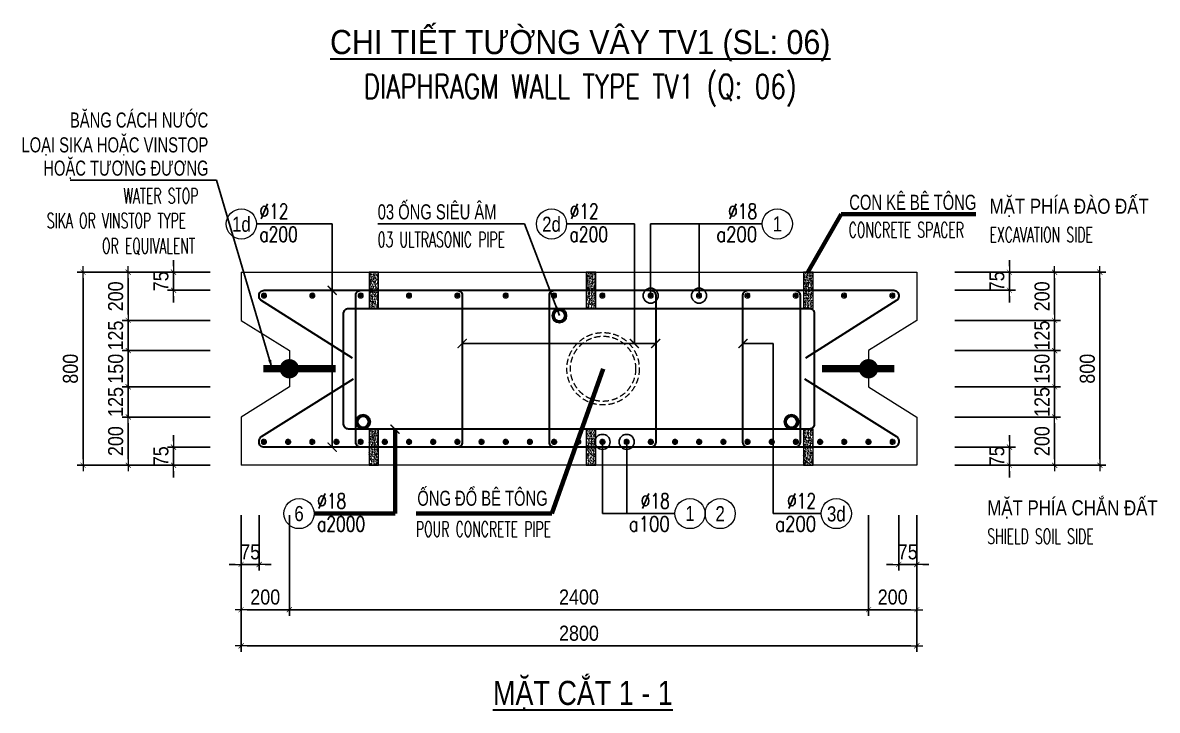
# Model space of a CAD drawing. Header units: millimetres. Extents: x -642477 to 1168880, y -27982 to 330379.
# Drawn here: x 9372 to 23477, y 93198 to 101745 of the extents above; entities that cross this region are included whole.
import ezdxf
from ezdxf.enums import TextEntityAlignment as Align

# ---------------------------------------------------------------- set-up
doc = ezdxf.new("R2010")
doc.units = ezdxf.units.MM
doc.linetypes.add('HIDDEN', pattern=[0.375, 0.25, -0.125])
doc.layers.get('0').update_dxf_attribs({"lineweight": 20})
doc.layers.get('Defpoints').update_dxf_attribs({"color": 151, "lineweight": 9})
for name, color, linetype, lineweight in [('NDC_S_BREAK-LINE', 1, 'Continuous', 15), ('NDC_S_DIAPHGRAM WALL', 3, 'Continuous', 20), ('NDC_S_DIM', 1, 'Continuous', 15), ('NDC_S_ENG TITLE', 3, 'Continuous', 20), ('NDC_S_HATCH MATERIAL', 8, 'Continuous', 13), ('NDC_S_LEADER', 1, 'Continuous', 15), ('NDC_S_LEVEL TEXT', 7, 'Continuous', 20), ('NDC_S_REBAR', 4, 'Continuous', 35), ('NDC_S_VN TEXT', 7, 'Continuous', 20), ('NDC_S_VN TITLE', 6, 'Continuous', 35)]:
    doc.layers.add(name, color=color, linetype=linetype, lineweight=lineweight)
doc.layers.add('NDC_S_REBAR DES.', color=2, linetype='Continuous')
doc.styles.add('ARIAL', font='arial.ttf', dxfattribs={"width": 0.8})
doc.styles.add('NDC_ARIAL', font='arial.ttf', dxfattribs={"width": 0.85})
doc.styles.add('NDC_DIM', font='', dxfattribs={"width": 0.75})
doc.styles.add('NDC_EN TXT', font='romans.shx', dxfattribs={"width": 0.8})
doc.styles.get('NDC_DIM').set_extended_font_data('Dotum')
doc.dimstyles.new('A1-NDC-1-25 (x3)', dxfattribs={"dimscale": 75, "dimtxt": 2.5, "dimasz": 1, "dimexe": 1, "dimexo": 0, "dimgap": 0.8, "dimtad": 1, "dimdec": 0, "dimlfac": 0.333333, "dimdsep": 46, "dimtxsty": 'NDC_ARIAL', "dimblk": 'DIMMARK', "dimcen": 49999.938995, "dimdle": 1.5, "dimclrd": 1, "dimclre": 1, "dimclrt": 3, "dimadec": 0, "dimazin": 0, "dimtfac": 1, "dimtdec": 0, "dimtix": 1, "dimtmove": 2, "dimatfit": 3, "dimfxl": 1, "dimarcsym": 0})
doc.dimstyles.new('NDC_dim_25', dxfattribs={"dimscale": 25, "dimtxt": 2.2, "dimasz": 1.5, "dimexe": 1.5, "dimexo": 2.5, "dimgap": 1, "dimtad": 1, "dimdec": 0, "dimzin": 0, "dimdsep": 46, "dimtxsty": 'NDC_DIM', "dimblk": 'DIMMARK', "dimcen": 0.09, "dimdle": 1.2, "dimclrd": 1, "dimclre": 1, "dimclrt": 3, "dimadec": 0, "dimazin": 0, "dimtfac": 1, "dimtdec": 0, "dimtix": 1, "dimtofl": 0, "dimtmove": 0, "dimatfit": 3, "dimfxl": 6, "dimfxlon": 1, "dimtolj": 1, "dimtzin": 0, "dimarcsym": 0})

# ---------------------------------------------------------------- blocks, each defined once
blk = doc.blocks.new('DIMMARK')
at = {"layer": 'NDC_S_DIM', "color": 1}
blk.add_line((-1.5, 0), (1, 0), dxfattribs=at)
at = {"layer": 'NDC_S_DIM', "color": 2, "const_width": 0.1}
blk.add_lwpolyline([(-0.424, -0.424), (0.424, 0.424)], dxfattribs=at)
blk = doc.blocks.new('Ong sieu am')
at = {"layer": 'NDC_S_HATCH MATERIAL'}
h = blk.add_hatch(dxfattribs=at)
h.set_pattern_fill('ANSI31', color=256, scale=20)
h.set_pattern_definition([(45, (0, 0), (-1.76776695, 1.76776695), [])])
h.paths.add_polyline_path([(-7119.3, 51158.9, 1), (-7179.3, 51158.9, 1)])
h.paths.add_polyline_path([(-7171.3, 51158.9, -1), (-7127.3, 51158.9, -1)], flags=16)
at = {"layer": 'NDC_S_REBAR DES.'}
for radius in [30, 22]:
    blk.add_circle((-7149.3, 51158.9), radius, dxfattribs=at)
blk = doc.blocks.new('ong do BT')
at = {"layer": 'NDC_S_HATCH MATERIAL', "linetype": 'HIDDEN', "ltscale": 100}
for radius in [150, 135]:
    blk.add_circle((-6323.7, 51237.8), radius, dxfattribs=at)
blk = doc.blocks.new('con ke BT')
at = {"layer": 'NDC_S_HATCH MATERIAL'}
h = blk.add_hatch(dxfattribs=at)
h.set_pattern_fill('AR-CONC', color=256, scale=2)
h.set_pattern_definition([(50, (0, 0), (14.3452037, -1.2550427), [1.5, -16.5]), (355, (0, 0), (-2.7750267, 15.0438427), [1.2, -13.2]), (100.451444, (1.195, -0.105), (11.570177, 13.7888), [1.274804, -14.0228422]), (46.1842, (0, 4), (21.3448266, -3.3103856), [2.25, -24.75]), (96.635635, (1.779, 3.724), (18.693239, 19.482372), [1.912207, -21.034275]), (351.184164, (0, 4), (18.693239, 19.482372), [1.8, -19.8]), (21, (2, 3), (11.938141, -8.0523778), [1.5, -16.5]), (326, (2, 3), (4.8663066, 14.503001), [1.2, -13.2]), (71.451445, (2.995, 2.329), (16.8044475, 6.450623), [1.274804, -14.0228422]), (37.5, (0, 0), (0.2431971, 6.6578771), [0, -13.04, 0, -13.4, 0, -13.25]), (7.5, (0, 0), (5.2613907, 7.8882342), [0, -7.64, 0, -12.74, 0, -5.05]), (327.5, (-4.46, 0), (10.6764487, -0.45109743), [0, -5, 0, -15.6, 0, -20.7]), (317.5, (-6.46, 0), (11.6637234, 2.0020996), [0, -6.5, 0, -10.36, 0, -14.7])])
h.paths.add_polyline_path([(-7076.9, 51430.9), (-7116.9, 51430.9), (-7116.9, 51280.9), (-7076.9, 51280.9)])
at = {"layer": 'NDC_S_BREAK-LINE'}
blk.add_lwpolyline([(-7116.9, 51430.9), (-7116.9, 51280.9), (-7076.9, 51280.9), (-7076.9, 51430.9)], close=True, dxfattribs=at)
blk = doc.blocks.new('*U465')
at = {"layer": 'NDC_S_LEADER', "xscale": 3, "yscale": 3, "zscale": 3}
blk.add_blockref('con ke BT', (21291, -154068), dxfattribs=at)
blk = doc.blocks.new('*U466')
at = {"layer": 'NDC_S_DIM', "color": 0, "linetype": 'ByBlock', "lineweight": -2, "transparency": 16777216}
for p in [(0, 0), (2700, 0), (5400, 0)]:
    blk.add_blockref('*U465', p, dxfattribs=at)
blk = doc.blocks.new('*U467')
at = {"layer": 'NDC_S_LEADER', "xscale": 3, "yscale": 3, "zscale": 3}
blk.add_blockref('con ke BT', (21291, -154068), dxfattribs=at)
blk = doc.blocks.new('*U468')
at = {"layer": 'NDC_S_DIM', "color": 0, "linetype": 'ByBlock', "lineweight": -2, "transparency": 16777216}
for p in [(0, 0), (2700, 0), (5400, 0)]:
    blk.add_blockref('*U467', p, dxfattribs=at)
blk = doc.blocks.new('*U367')
blk.add_circle((-2.5, 0), 2.5)
at = {"layer": 'NDC_S_VN TEXT', "color": 3, "style": 'NDC_EN TXT', "width": 0.75}
for tag, p in [('DK1', (0.5, 0.85)), ('KC1', (0.5, -2.97))]:
    blk.add_attdef(tag, p, '', height=2.5, dxfattribs=at)
at = {"layer": 'NDC_S_VN TEXT', "color": 7, "style": 'ARIAL', "width": 0.8}
blk.add_attdef('SH2', text='', height=2.5, dxfattribs=at).set_placement((-2.5, 0), align=Align.MIDDLE)
blk = doc.blocks.new('kata_block_THEP')
at = {"layer": 'NDC_S_REBAR', "color": 0}
for p, q in [((-0.5, 0), (0.5, 0)), ((-0.35, 0.35), (0.35, -0.35)), ((0.35, 0.35), (-0.35, -0.35)), ((0, 0.5), (0, -0.5))]:
    blk.add_line(p, q, dxfattribs=at)
at = {"layer": 'NDC_S_REBAR', "color": 0, "const_width": 0.0833}
blk.add_lwpolyline([(-0.5, 0, 1), (0.5, 0, 1), (-0.5, 0, 1)], format="xyb", dxfattribs=at)
blk = doc.blocks.new('*U461')
at = {"layer": 'NDC_S_REBAR', "ltscale": 80, "xscale": 72, "yscale": 72, "zscale": 72}
blk.add_blockref('kata_block_THEP', (0, 0), dxfattribs=at)
blk = doc.blocks.new('*U462')
at = {"layer": 'NDC_S_LEVEL TEXT', "color": 0, "linetype": 'ByBlock', "lineweight": -2, "transparency": 16777216}
for p in [(0, 0), (600.9, 0), (1201.8, 0), (1802.7, 0), (2403.6, 0), (3004.5, 0), (3605.4, 0), (4206.3, 0), (4807.2, 0), (5408.1, 0), (6009, 0), (6609.9, 0), (7210.8, 0), (7811.7, 0)]:
    blk.add_blockref('*U461', p, dxfattribs=at)
blk = doc.blocks.new('*U463')
at = {"layer": 'NDC_S_REBAR', "ltscale": 80, "xscale": 72, "yscale": 72, "zscale": 72}
blk.add_blockref('kata_block_THEP', (0, 0), dxfattribs=at)
blk = doc.blocks.new('*U464')
at = {"layer": 'NDC_S_LEVEL TEXT', "color": 0, "linetype": 'ByBlock', "lineweight": -2, "transparency": 16777216}
for p in [(0, 0), (300.6, 0), (601.2, 0), (901.8, 0), (1202.4, 0), (1503, 0), (1803.6, 0), (2104.2, 0), (2404.8, 0), (2705.4, 0), (3006, 0), (3306.6, 0), (3607.2, 0), (3907.8, 0), (4208.4, 0), (4509, 0), (4809.6, 0), (5110.2, 0), (5410.8, 0), (5711.4, 0), (6012, 0), (6312.6, 0), (6613.2, 0), (6913.8, 0), (7214.4, 0), (7515, 0), (7815.6, 0)]:
    blk.add_blockref('*U463', p, dxfattribs=at)
blk = doc.blocks.new('*U366')
blk.add_circle((2.5, 0), 2.5)
at = {"layer": 'NDC_S_VN TEXT', "color": 3, "style": 'NDC_EN TXT'}
for tag, width, p in [('DK2', 0.75, (-0.85, 0.85)), ('KC2', 0.8, (-0.85, -2.97))]:
    blk.add_attdef(tag, text='', height=2.5, dxfattribs=dict(at, width=width)).set_placement(p, align=Align.RIGHT)
at = {"layer": 'NDC_S_VN TEXT', "color": 7, "style": 'ARIAL', "width": 0.8}
blk.add_attdef('SH3', text='', height=2.5, dxfattribs=at).set_placement((2.5, 0), align=Align.MIDDLE)
blk = doc.blocks.new('*D469')
at = {"layer": 'Defpoints', "color": 0, "ltscale": 100, "transparency": 16777216}
for p in [(10684, 96844), (11704, 96844), (11704, 96244)]:
    blk.add_point(p, dxfattribs=at)
at = {"layer": 'NDC_S_DIM', "color": 1, "lineweight": -2, "ltscale": 100, "transparency": 16777216}
for p, q in [((11704, 96844), (10609, 96844)), ((10684, 96319), (10684, 96769)), ((11704, 96244), (10609, 96244))]:
    blk.add_line(p, q, dxfattribs=at)
at = {"layer": 'NDC_S_DIM', "color": 1, "lineweight": -2, "ltscale": 100, "transparency": 16777216, "xscale": 75, "yscale": 75, "zscale": 75}
for p, rotation in [((10684, 96844), 90), ((10684, 96244), 270)]:
    blk.add_blockref('DIMMARK', p, dxfattribs=dict(at, rotation=rotation))
at = {"layer": 'NDC_S_DIM', "color": 3, "ltscale": 100, "transparency": 16777216, "insert": (10528, 96544), "char_height": 187.5, "attachment_point": 5, "rotation": 90, "style": 'NDC_ARIAL'}
blk.add_mtext('200', dxfattribs=at)
blk = doc.blocks.new('*D470')
at = {"layer": 'Defpoints', "color": 0, "ltscale": 100, "transparency": 16777216}
for p in [(10684, 97219), (11704, 97219), (11704, 96844)]:
    blk.add_point(p, dxfattribs=at)
at = {"layer": 'NDC_S_DIM', "color": 1, "lineweight": -2, "ltscale": 100, "transparency": 16777216}
for p, q in [((10684, 97294), (10684, 97369)), ((11704, 97219), (10609, 97219)), ((10684, 96844), (10684, 97219)), ((11704, 96844), (10609, 96844)), ((10684, 96769), (10684, 96694))]:
    blk.add_line(p, q, dxfattribs=at)
at = {"layer": 'NDC_S_DIM', "color": 1, "lineweight": -2, "ltscale": 100, "transparency": 16777216, "xscale": 75, "yscale": 75, "zscale": 75}
for p, rotation in [((10684, 97219), 270), ((10684, 96844), 90)]:
    blk.add_blockref('DIMMARK', p, dxfattribs=dict(at, rotation=rotation))
at = {"layer": 'NDC_S_DIM', "color": 3, "ltscale": 100, "transparency": 16777216, "insert": (10528, 97031), "char_height": 187.5, "attachment_point": 5, "rotation": 90, "style": 'NDC_ARIAL'}
blk.add_mtext('125', dxfattribs=at)
blk = doc.blocks.new('*D471')
at = {"layer": 'Defpoints', "color": 0, "ltscale": 100, "transparency": 16777216}
for p in [(10684, 97669), (11704, 97669), (11704, 97219)]:
    blk.add_point(p, dxfattribs=at)
at = {"layer": 'NDC_S_DIM', "color": 1, "lineweight": -2, "ltscale": 100, "transparency": 16777216}
for p, q in [((10684, 97744), (10684, 97819)), ((11704, 97669), (10609, 97669)), ((10684, 97219), (10684, 97669)), ((11704, 97219), (10609, 97219)), ((10684, 97144), (10684, 97069))]:
    blk.add_line(p, q, dxfattribs=at)
at = {"layer": 'NDC_S_DIM', "color": 1, "lineweight": -2, "ltscale": 100, "transparency": 16777216, "xscale": 75, "yscale": 75, "zscale": 75}
for p, rotation in [((10684, 97669), 270), ((10684, 97219), 90)]:
    blk.add_blockref('DIMMARK', p, dxfattribs=dict(at, rotation=rotation))
at = {"layer": 'NDC_S_DIM', "color": 3, "ltscale": 100, "transparency": 16777216, "insert": (10528, 97444), "char_height": 187.5, "attachment_point": 5, "rotation": 90, "style": 'NDC_ARIAL'}
blk.add_mtext('150', dxfattribs=at)
blk = doc.blocks.new('*D472')
at = {"layer": 'Defpoints', "color": 0, "ltscale": 100, "transparency": 16777216}
for p in [(10684, 98044), (11704, 98044), (11704, 97669)]:
    blk.add_point(p, dxfattribs=at)
at = {"layer": 'NDC_S_DIM', "color": 1, "lineweight": -2, "ltscale": 100, "transparency": 16777216}
for p, q in [((10684, 98119), (10684, 98194)), ((11704, 98044), (10609, 98044)), ((10684, 97669), (10684, 98044)), ((11704, 97669), (10609, 97669)), ((10684, 97594), (10684, 97519))]:
    blk.add_line(p, q, dxfattribs=at)
at = {"layer": 'NDC_S_DIM', "color": 1, "lineweight": -2, "ltscale": 100, "transparency": 16777216, "xscale": 75, "yscale": 75, "zscale": 75}
for p, rotation in [((10684, 98044), 270), ((10684, 97669), 90)]:
    blk.add_blockref('DIMMARK', p, dxfattribs=dict(at, rotation=rotation))
at = {"layer": 'NDC_S_DIM', "color": 3, "ltscale": 100, "transparency": 16777216, "insert": (10528, 97856), "char_height": 187.5, "attachment_point": 5, "rotation": 90, "style": 'NDC_ARIAL'}
blk.add_mtext('125', dxfattribs=at)
blk = doc.blocks.new('*D473')
at = {"layer": 'Defpoints', "color": 0, "ltscale": 100, "transparency": 16777216}
for p in [(10684, 98644), (11704, 98644), (11704, 98044)]:
    blk.add_point(p, dxfattribs=at)
at = {"layer": 'NDC_S_DIM', "color": 1, "lineweight": -2, "ltscale": 100, "transparency": 16777216}
for p, q in [((11704, 98644), (10609, 98644)), ((10684, 98119), (10684, 98569)), ((11704, 98044), (10609, 98044))]:
    blk.add_line(p, q, dxfattribs=at)
at = {"layer": 'NDC_S_DIM', "color": 1, "lineweight": -2, "ltscale": 100, "transparency": 16777216, "xscale": 75, "yscale": 75, "zscale": 75}
for p, rotation in [((10684, 98644), 90), ((10684, 98044), 270)]:
    blk.add_blockref('DIMMARK', p, dxfattribs=dict(at, rotation=rotation))
at = {"layer": 'NDC_S_DIM', "color": 3, "ltscale": 100, "transparency": 16777216, "insert": (10528, 98344), "char_height": 187.5, "attachment_point": 5, "rotation": 90, "style": 'NDC_ARIAL'}
blk.add_mtext('200', dxfattribs=at)
blk = doc.blocks.new('*D474')
at = {"layer": 'Defpoints', "color": 0, "ltscale": 100, "transparency": 16777216}
for p in [(10122, 98644), (11704, 98644), (11704, 96244)]:
    blk.add_point(p, dxfattribs=at)
at = {"layer": 'NDC_S_DIM', "color": 1, "lineweight": -2, "ltscale": 100, "transparency": 16777216}
for p, q in [((11704, 98644), (10047, 98644)), ((10122, 96319), (10122, 98569)), ((11704, 96244), (10047, 96244))]:
    blk.add_line(p, q, dxfattribs=at)
at = {"layer": 'NDC_S_DIM', "color": 1, "lineweight": -2, "ltscale": 100, "transparency": 16777216, "xscale": 75, "yscale": 75, "zscale": 75}
for p, rotation in [((10122, 98644), 90), ((10122, 96244), 270)]:
    blk.add_blockref('DIMMARK', p, dxfattribs=dict(at, rotation=rotation))
at = {"layer": 'NDC_S_DIM', "color": 3, "ltscale": 100, "transparency": 16777216, "insert": (9966, 97444), "char_height": 187.5, "attachment_point": 5, "rotation": 90, "style": 'NDC_ARIAL'}
blk.add_mtext('800', dxfattribs=at)
blk = doc.blocks.new('*D475')
at = {"layer": 'Defpoints', "color": 0, "ltscale": 100, "transparency": 16777216}
for p in [(11247, 96469), (11704, 96469), (11704, 96244)]:
    blk.add_point(p, dxfattribs=at)
at = {"layer": 'NDC_S_DIM', "color": 1, "lineweight": -2, "ltscale": 100, "transparency": 16777216}
for p, q in [((11247, 96544), (11247, 96619)), ((11704, 96469), (11172, 96469)), ((11247, 96244), (11247, 96469)), ((11704, 96244), (11172, 96244)), ((11247, 96169), (11247, 96094))]:
    blk.add_line(p, q, dxfattribs=at)
at = {"layer": 'NDC_S_DIM', "color": 1, "lineweight": -2, "ltscale": 100, "transparency": 16777216, "xscale": 75, "yscale": 75, "zscale": 75}
for p, rotation in [((11247, 96469), 270), ((11247, 96244), 90)]:
    blk.add_blockref('DIMMARK', p, dxfattribs=dict(at, rotation=rotation))
at = {"layer": 'NDC_S_DIM', "color": 3, "ltscale": 100, "transparency": 16777216, "insert": (11091, 96356), "char_height": 187.5, "attachment_point": 5, "rotation": 90, "style": 'NDC_ARIAL'}
blk.add_mtext('75', dxfattribs=at)
blk = doc.blocks.new('*D476')
at = {"layer": 'Defpoints', "color": 0, "ltscale": 100, "transparency": 16777216}
for p in [(11247, 98644), (11704, 98644), (11704, 98419)]:
    blk.add_point(p, dxfattribs=at)
at = {"layer": 'NDC_S_DIM', "color": 1, "lineweight": -2, "ltscale": 100, "transparency": 16777216}
for p, q in [((11247, 98719), (11247, 98794)), ((11704, 98644), (11172, 98644)), ((11247, 98419), (11247, 98644)), ((11704, 98419), (11172, 98419)), ((11247, 98344), (11247, 98269))]:
    blk.add_line(p, q, dxfattribs=at)
at = {"layer": 'NDC_S_DIM', "color": 1, "lineweight": -2, "ltscale": 100, "transparency": 16777216, "xscale": 75, "yscale": 75, "zscale": 75}
for p, rotation in [((11247, 98644), 270), ((11247, 98419), 90)]:
    blk.add_blockref('DIMMARK', p, dxfattribs=dict(at, rotation=rotation))
at = {"layer": 'NDC_S_DIM', "color": 3, "ltscale": 100, "transparency": 16777216, "insert": (11091, 98531), "char_height": 187.5, "attachment_point": 5, "rotation": 90, "style": 'NDC_ARIAL'}
blk.add_mtext('75', dxfattribs=at)
blk = doc.blocks.new('*D477')
at = {"layer": 'Defpoints', "color": 0, "ltscale": 100, "transparency": 16777216}
for p in [(20959, 96844), (22200, 96844), (20959, 96244)]:
    blk.add_point(p, dxfattribs=at)
at = {"layer": 'NDC_S_DIM', "color": 1, "lineweight": -2, "ltscale": 100, "transparency": 16777216}
for p, q in [((20959, 96844), (22275, 96844)), ((22200, 96319), (22200, 96769)), ((20959, 96244), (22275, 96244))]:
    blk.add_line(p, q, dxfattribs=at)
at = {"layer": 'NDC_S_DIM', "color": 1, "lineweight": -2, "ltscale": 100, "transparency": 16777216, "xscale": 75, "yscale": 75, "zscale": 75}
for p, rotation in [((22200, 96844), 90), ((22200, 96244), 270)]:
    blk.add_blockref('DIMMARK', p, dxfattribs=dict(at, rotation=rotation))
at = {"layer": 'NDC_S_DIM', "color": 3, "ltscale": 100, "transparency": 16777216, "insert": (22044, 96544), "char_height": 187.5, "attachment_point": 5, "rotation": 90, "style": 'NDC_ARIAL'}
blk.add_mtext('200', dxfattribs=at)
blk = doc.blocks.new('*D478')
at = {"layer": 'Defpoints', "color": 0, "ltscale": 100, "transparency": 16777216}
for p in [(20959, 97219), (22200, 97219), (20959, 96844)]:
    blk.add_point(p, dxfattribs=at)
at = {"layer": 'NDC_S_DIM', "color": 1, "lineweight": -2, "ltscale": 100, "transparency": 16777216}
for p, q in [((22200, 97294), (22200, 97369)), ((20959, 97219), (22275, 97219)), ((22200, 96844), (22200, 97219)), ((20959, 96844), (22275, 96844)), ((22200, 96769), (22200, 96694))]:
    blk.add_line(p, q, dxfattribs=at)
at = {"layer": 'NDC_S_DIM', "color": 1, "lineweight": -2, "ltscale": 100, "transparency": 16777216, "xscale": 75, "yscale": 75, "zscale": 75}
for p, rotation in [((22200, 97219), 270), ((22200, 96844), 90)]:
    blk.add_blockref('DIMMARK', p, dxfattribs=dict(at, rotation=rotation))
at = {"layer": 'NDC_S_DIM', "color": 3, "ltscale": 100, "transparency": 16777216, "insert": (22044, 97031), "char_height": 187.5, "attachment_point": 5, "rotation": 90, "style": 'NDC_ARIAL'}
blk.add_mtext('125', dxfattribs=at)
blk = doc.blocks.new('*D479')
at = {"layer": 'Defpoints', "color": 0, "ltscale": 100, "transparency": 16777216}
for p in [(20959, 97669), (22200, 97669), (20959, 97219)]:
    blk.add_point(p, dxfattribs=at)
at = {"layer": 'NDC_S_DIM', "color": 1, "lineweight": -2, "ltscale": 100, "transparency": 16777216}
for p, q in [((22200, 97744), (22200, 97819)), ((20959, 97669), (22275, 97669)), ((22200, 97219), (22200, 97669)), ((20959, 97219), (22275, 97219)), ((22200, 97144), (22200, 97069))]:
    blk.add_line(p, q, dxfattribs=at)
at = {"layer": 'NDC_S_DIM', "color": 1, "lineweight": -2, "ltscale": 100, "transparency": 16777216, "xscale": 75, "yscale": 75, "zscale": 75}
for p, rotation in [((22200, 97669), 270), ((22200, 97219), 90)]:
    blk.add_blockref('DIMMARK', p, dxfattribs=dict(at, rotation=rotation))
at = {"layer": 'NDC_S_DIM', "color": 3, "ltscale": 100, "transparency": 16777216, "insert": (22044, 97444), "char_height": 187.5, "attachment_point": 5, "rotation": 90, "style": 'NDC_ARIAL'}
blk.add_mtext('150', dxfattribs=at)
blk = doc.blocks.new('*D480')
at = {"layer": 'Defpoints', "color": 0, "ltscale": 100, "transparency": 16777216}
for p in [(20959, 98044), (22200, 98044), (20959, 97669)]:
    blk.add_point(p, dxfattribs=at)
at = {"layer": 'NDC_S_DIM', "color": 1, "lineweight": -2, "ltscale": 100, "transparency": 16777216}
for p, q in [((22200, 98119), (22200, 98194)), ((20959, 98044), (22275, 98044)), ((22200, 97669), (22200, 98044)), ((20959, 97669), (22275, 97669)), ((22200, 97594), (22200, 97519))]:
    blk.add_line(p, q, dxfattribs=at)
at = {"layer": 'NDC_S_DIM', "color": 1, "lineweight": -2, "ltscale": 100, "transparency": 16777216, "xscale": 75, "yscale": 75, "zscale": 75}
for p, rotation in [((22200, 98044), 270), ((22200, 97669), 90)]:
    blk.add_blockref('DIMMARK', p, dxfattribs=dict(at, rotation=rotation))
at = {"layer": 'NDC_S_DIM', "color": 3, "ltscale": 100, "transparency": 16777216, "insert": (22044, 97856), "char_height": 187.5, "attachment_point": 5, "rotation": 90, "style": 'NDC_ARIAL'}
blk.add_mtext('125', dxfattribs=at)
blk = doc.blocks.new('*D481')
at = {"layer": 'Defpoints', "color": 0, "ltscale": 100, "transparency": 16777216}
for p in [(20959, 98644), (22200, 98644), (20959, 98044)]:
    blk.add_point(p, dxfattribs=at)
at = {"layer": 'NDC_S_DIM', "color": 1, "lineweight": -2, "ltscale": 100, "transparency": 16777216}
for p, q in [((20959, 98644), (22275, 98644)), ((22200, 98119), (22200, 98569)), ((20959, 98044), (22275, 98044))]:
    blk.add_line(p, q, dxfattribs=at)
at = {"layer": 'NDC_S_DIM', "color": 1, "lineweight": -2, "ltscale": 100, "transparency": 16777216, "xscale": 75, "yscale": 75, "zscale": 75}
for p, rotation in [((22200, 98644), 90), ((22200, 98044), 270)]:
    blk.add_blockref('DIMMARK', p, dxfattribs=dict(at, rotation=rotation))
at = {"layer": 'NDC_S_DIM', "color": 3, "ltscale": 100, "transparency": 16777216, "insert": (22044, 98344), "char_height": 187.5, "attachment_point": 5, "rotation": 90, "style": 'NDC_ARIAL'}
blk.add_mtext('200', dxfattribs=at)
blk = doc.blocks.new('*D482')
at = {"layer": 'Defpoints', "color": 0, "ltscale": 100, "transparency": 16777216}
for p in [(20959, 98644), (22763, 98644), (20959, 96244)]:
    blk.add_point(p, dxfattribs=at)
at = {"layer": 'NDC_S_DIM', "color": 1, "lineweight": -2, "ltscale": 100, "transparency": 16777216}
for p, q in [((20959, 98644), (22838, 98644)), ((22763, 96319), (22763, 98569)), ((20959, 96244), (22838, 96244))]:
    blk.add_line(p, q, dxfattribs=at)
at = {"layer": 'NDC_S_DIM', "color": 1, "lineweight": -2, "ltscale": 100, "transparency": 16777216, "xscale": 75, "yscale": 75, "zscale": 75}
for p, rotation in [((22763, 98644), 90), ((22763, 96244), 270)]:
    blk.add_blockref('DIMMARK', p, dxfattribs=dict(at, rotation=rotation))
at = {"layer": 'NDC_S_DIM', "color": 3, "ltscale": 100, "transparency": 16777216, "insert": (22607, 97444), "char_height": 187.5, "attachment_point": 5, "rotation": 90, "style": 'NDC_ARIAL'}
blk.add_mtext('800', dxfattribs=at)
blk = doc.blocks.new('*D483')
at = {"layer": 'Defpoints', "color": 0, "ltscale": 100, "transparency": 16777216}
for p in [(20959, 96469), (21638, 96469), (20959, 96244)]:
    blk.add_point(p, dxfattribs=at)
at = {"layer": 'NDC_S_DIM', "color": 1, "lineweight": -2, "ltscale": 100, "transparency": 16777216}
for p, q in [((21638, 96544), (21638, 96619)), ((20959, 96469), (21713, 96469)), ((21638, 96244), (21638, 96469)), ((20959, 96244), (21713, 96244)), ((21638, 96169), (21638, 96094))]:
    blk.add_line(p, q, dxfattribs=at)
at = {"layer": 'NDC_S_DIM', "color": 1, "lineweight": -2, "ltscale": 100, "transparency": 16777216, "xscale": 75, "yscale": 75, "zscale": 75}
for p, rotation in [((21638, 96469), 270), ((21638, 96244), 90)]:
    blk.add_blockref('DIMMARK', p, dxfattribs=dict(at, rotation=rotation))
at = {"layer": 'NDC_S_DIM', "color": 3, "ltscale": 100, "transparency": 16777216, "insert": (21482, 96356), "char_height": 187.5, "attachment_point": 5, "rotation": 90, "style": 'NDC_ARIAL'}
blk.add_mtext('75', dxfattribs=at)
blk = doc.blocks.new('*D484')
at = {"layer": 'Defpoints', "color": 0, "ltscale": 100, "transparency": 16777216}
for p in [(20959, 98644), (21638, 98644), (20959, 98419)]:
    blk.add_point(p, dxfattribs=at)
at = {"layer": 'NDC_S_DIM', "color": 1, "lineweight": -2, "ltscale": 100, "transparency": 16777216}
for p, q in [((21638, 98719), (21638, 98794)), ((20959, 98644), (21713, 98644)), ((21638, 98419), (21638, 98644)), ((20959, 98419), (21713, 98419)), ((21638, 98344), (21638, 98269))]:
    blk.add_line(p, q, dxfattribs=at)
at = {"layer": 'NDC_S_DIM', "color": 1, "lineweight": -2, "ltscale": 100, "transparency": 16777216, "xscale": 75, "yscale": 75, "zscale": 75}
for p, rotation in [((21638, 98644), 270), ((21638, 98419), 90)]:
    blk.add_blockref('DIMMARK', p, dxfattribs=dict(at, rotation=rotation))
at = {"layer": 'NDC_S_DIM', "color": 3, "ltscale": 100, "transparency": 16777216, "insert": (21482, 98531), "char_height": 187.5, "attachment_point": 5, "rotation": 90, "style": 'NDC_ARIAL'}
blk.add_mtext('75', dxfattribs=at)
blk = doc.blocks.new('*D485')
at = {"layer": 'Defpoints', "color": 0, "ltscale": 100, "transparency": 16777216}
for p in [(12087, 95624), (12312, 95624), (12312, 95011)]:
    blk.add_point(p, dxfattribs=at)
at = {"layer": 'NDC_S_DIM', "color": 1, "lineweight": -2, "ltscale": 100, "transparency": 16777216}
for p, q in [((12087, 95624), (12087, 94936)), ((12312, 95624), (12312, 94936)), ((12012, 95011), (11937, 95011)), ((12087, 95011), (12312, 95011)), ((12387, 95011), (12462, 95011))]:
    blk.add_line(p, q, dxfattribs=at)
at = {"layer": 'NDC_S_DIM', "color": 1, "lineweight": -2, "ltscale": 100, "transparency": 16777216, "xscale": 75, "yscale": 75, "zscale": 75}
blk.add_blockref('DIMMARK', (12087, 95011), dxfattribs=at)
at = {"layer": 'NDC_S_DIM', "color": 1, "lineweight": -2, "ltscale": 100, "transparency": 16777216, "xscale": 75, "yscale": 75, "zscale": 75, "rotation": 180}
blk.add_blockref('DIMMARK', (12312, 95011), dxfattribs=at)
at = {"layer": 'NDC_S_DIM', "color": 3, "ltscale": 100, "transparency": 16777216, "insert": (12199, 95167), "char_height": 187.5, "attachment_point": 5, "style": 'NDC_ARIAL'}
blk.add_mtext('75', dxfattribs=at)
blk = doc.blocks.new('*D486')
at = {"layer": 'Defpoints', "color": 0, "ltscale": 100, "transparency": 16777216}
for p in [(20262, 95624), (20487, 95624), (20487, 95011)]:
    blk.add_point(p, dxfattribs=at)
at = {"layer": 'NDC_S_DIM', "color": 1, "lineweight": -2, "ltscale": 100, "transparency": 16777216}
for p, q in [((20262, 95624), (20262, 94936)), ((20487, 95624), (20487, 94936)), ((20187, 95011), (20112, 95011)), ((20262, 95011), (20487, 95011)), ((20562, 95011), (20637, 95011))]:
    blk.add_line(p, q, dxfattribs=at)
at = {"layer": 'NDC_S_DIM', "color": 1, "lineweight": -2, "ltscale": 100, "transparency": 16777216, "xscale": 75, "yscale": 75, "zscale": 75}
blk.add_blockref('DIMMARK', (20262, 95011), dxfattribs=at)
at = {"layer": 'NDC_S_DIM', "color": 1, "lineweight": -2, "ltscale": 100, "transparency": 16777216, "xscale": 75, "yscale": 75, "zscale": 75, "rotation": 180}
blk.add_blockref('DIMMARK', (20487, 95011), dxfattribs=at)
at = {"layer": 'NDC_S_DIM', "color": 3, "ltscale": 100, "transparency": 16777216, "insert": (20374, 95167), "char_height": 187.5, "attachment_point": 5, "style": 'NDC_ARIAL'}
blk.add_mtext('75', dxfattribs=at)
blk = doc.blocks.new('*D487')
at = {"layer": 'Defpoints', "color": 0, "ltscale": 100, "transparency": 16777216}
for p in [(12087, 95624), (12687, 95624), (12687, 94449)]:
    blk.add_point(p, dxfattribs=at)
at = {"layer": 'NDC_S_DIM', "color": 1, "lineweight": -2, "ltscale": 100, "transparency": 16777216}
for p, q in [((12087, 95624), (12087, 94374)), ((12687, 95624), (12687, 94374)), ((12162, 94449), (12612, 94449))]:
    blk.add_line(p, q, dxfattribs=at)
at = {"layer": 'NDC_S_DIM', "color": 1, "lineweight": -2, "ltscale": 100, "transparency": 16777216, "xscale": 75, "yscale": 75, "zscale": 75, "rotation": 180}
blk.add_blockref('DIMMARK', (12087, 94449), dxfattribs=at)
at = {"layer": 'NDC_S_DIM', "color": 1, "lineweight": -2, "ltscale": 100, "transparency": 16777216, "xscale": 75, "yscale": 75, "zscale": 75}
blk.add_blockref('DIMMARK', (12687, 94449), dxfattribs=at)
at = {"layer": 'NDC_S_DIM', "color": 3, "ltscale": 100, "transparency": 16777216, "insert": (12387, 94605), "char_height": 187.5, "attachment_point": 5, "style": 'NDC_ARIAL'}
blk.add_mtext('200', dxfattribs=at)
blk = doc.blocks.new('*D488')
at = {"layer": 'Defpoints', "color": 0, "ltscale": 100, "transparency": 16777216}
for p in [(12687, 95624), (19887, 95624), (19887, 94449)]:
    blk.add_point(p, dxfattribs=at)
at = {"layer": 'NDC_S_DIM', "color": 1, "lineweight": -2, "ltscale": 100, "transparency": 16777216}
for p, q in [((12687, 95624), (12687, 94374)), ((19887, 95624), (19887, 94374)), ((12762, 94449), (19812, 94449))]:
    blk.add_line(p, q, dxfattribs=at)
at = {"layer": 'NDC_S_DIM', "color": 1, "lineweight": -2, "ltscale": 100, "transparency": 16777216, "xscale": 75, "yscale": 75, "zscale": 75, "rotation": 180}
blk.add_blockref('DIMMARK', (12687, 94449), dxfattribs=at)
at = {"layer": 'NDC_S_DIM', "color": 1, "lineweight": -2, "ltscale": 100, "transparency": 16777216, "xscale": 75, "yscale": 75, "zscale": 75}
blk.add_blockref('DIMMARK', (19887, 94449), dxfattribs=at)
at = {"layer": 'NDC_S_DIM', "color": 3, "ltscale": 100, "transparency": 16777216, "insert": (16287, 94605), "char_height": 187.5, "attachment_point": 5, "style": 'NDC_ARIAL'}
blk.add_mtext('2400', dxfattribs=at)
blk = doc.blocks.new('*D489')
at = {"layer": 'Defpoints', "color": 0, "ltscale": 100, "transparency": 16777216}
for p in [(19887, 95624), (20487, 95624), (20487, 94449)]:
    blk.add_point(p, dxfattribs=at)
at = {"layer": 'NDC_S_DIM', "color": 1, "lineweight": -2, "ltscale": 100, "transparency": 16777216}
for p, q in [((19887, 95624), (19887, 94374)), ((20487, 95624), (20487, 94374)), ((19962, 94449), (20412, 94449))]:
    blk.add_line(p, q, dxfattribs=at)
at = {"layer": 'NDC_S_DIM', "color": 1, "lineweight": -2, "ltscale": 100, "transparency": 16777216, "xscale": 75, "yscale": 75, "zscale": 75, "rotation": 180}
blk.add_blockref('DIMMARK', (19887, 94449), dxfattribs=at)
at = {"layer": 'NDC_S_DIM', "color": 1, "lineweight": -2, "ltscale": 100, "transparency": 16777216, "xscale": 75, "yscale": 75, "zscale": 75}
blk.add_blockref('DIMMARK', (20487, 94449), dxfattribs=at)
at = {"layer": 'NDC_S_DIM', "color": 3, "ltscale": 100, "transparency": 16777216, "insert": (20187, 94605), "char_height": 187.5, "attachment_point": 5, "style": 'NDC_ARIAL'}
blk.add_mtext('200', dxfattribs=at)
blk = doc.blocks.new('*D490')
at = {"layer": 'Defpoints', "color": 0, "ltscale": 100, "transparency": 16777216}
for p in [(12087, 95624), (20487, 95624), (20487, 93999)]:
    blk.add_point(p, dxfattribs=at)
at = {"layer": 'NDC_S_DIM', "color": 1, "lineweight": -2, "ltscale": 100, "transparency": 16777216}
for p, q in [((12087, 95624), (12087, 93924)), ((20487, 95624), (20487, 93924)), ((12162, 93999), (20412, 93999))]:
    blk.add_line(p, q, dxfattribs=at)
at = {"layer": 'NDC_S_DIM', "color": 1, "lineweight": -2, "ltscale": 100, "transparency": 16777216, "xscale": 75, "yscale": 75, "zscale": 75, "rotation": 180}
blk.add_blockref('DIMMARK', (12087, 93999), dxfattribs=at)
at = {"layer": 'NDC_S_DIM', "color": 1, "lineweight": -2, "ltscale": 100, "transparency": 16777216, "xscale": 75, "yscale": 75, "zscale": 75}
blk.add_blockref('DIMMARK', (20487, 93999), dxfattribs=at)
at = {"layer": 'NDC_S_DIM', "color": 3, "ltscale": 100, "transparency": 16777216, "insert": (16287, 94155), "char_height": 187.5, "attachment_point": 5, "style": 'NDC_ARIAL'}
blk.add_mtext('2800', dxfattribs=at)

msp = doc.modelspace()

# ---------------------------------------------------------------- linework, layer by layer
at = {"layer": 'NDC_S_DIAPHGRAM WALL', "ltscale": 0.01}
msp.add_line((20486.6, 96243.7), (12086.6, 96243.7), dxfattribs=at)
for points in [[(12086.6, 98643.7), (20486.6, 98643.7)], [(12086.6, 98643.7), (12086.6, 98043.7), (12686.6, 97668.7), (12686.6, 97218.7), (12086.6, 96843.7), (12086.6, 96243.7)], [(20486.6, 98643.7), (20486.6, 98043.7), (19886.6, 97668.7), (19886.6, 97218.7), (20486.6, 96843.7), (20486.6, 96243.7)]]:
    msp.add_lwpolyline(points, dxfattribs=at)
at = {"layer": 'NDC_S_DIAPHGRAM WALL', "ltscale": 50, "const_width": 90}
for points in [[(12364.5, 97443.7), (13264.5, 97443.7)], [(20208.7, 97443.7), (19308.7, 97443.7)]]:
    msp.add_lwpolyline(points, dxfattribs=at)
at = {"layer": 'NDC_S_DIAPHGRAM WALL', "ltscale": 50, "const_width": 120}
for points in [[(12626.6, 97443.7, 1), (12746.6, 97443.7, 1)], [(19946.6, 97443.7, -1), (19826.6, 97443.7, -1)]]:
    msp.add_lwpolyline(points, format="xyb", close=True, dxfattribs=at)
at = {"layer": 'NDC_S_DIM'}
msp.add_circle((18041.9, 95643.6), 187.5, dxfattribs=at)
at = {"layer": 'NDC_S_REBAR'}
for points in [[(13471, 97575.7), (12333.4, 98296.6, -0.2239077), (12311.6, 98342.9), (12311.6, 98358.7, -0.4142136), (12371.6, 98418.7), (20201.6, 98418.7, -0.4142136), (20261.6, 98358.7), (20261.6, 98342.9, -0.2239077), (20239.8, 98296.6), (19102.2, 97575.7)], [(19091, 97318), (20233.4, 96601, -0.2585925), (20261.6, 96550.2), (20261.6, 96528.7, -0.4142136), (20201.6, 96468.7), (12371.6, 96468.7, -0.4142136), (12311.6, 96528.7), (12311.6, 96550.2, -0.2585925), (12339.8, 96601), (13482.2, 97318)]]:
    msp.add_lwpolyline(points, format="xyb", dxfattribs=at)
for points in [[(13573.5, 98418.7), (14774.8, 98418.7, -0.4142136), (14834.8, 98358.7), (14834.8, 96528.7, -0.4142136), (14774.8, 96468.7), (13573.5, 96468.7, -0.4142136), (13513.5, 96528.7), (13513.5, 98358.7, -0.4142136)], [(15979.5, 98418.7), (17180.8, 98418.7, -0.4142136), (17240.8, 98358.7), (17240.8, 96528.7, -0.4142136), (17180.8, 96468.7), (15979.5, 96468.7, -0.4142136), (15919.5, 96528.7), (15919.5, 98358.7, -0.4142136)], [(18385.5, 98418.7), (18975.5, 98418.7, -0.4142136), (19035.5, 98358.7), (19035.5, 96528.7, -0.4142136), (18975.5, 96468.7), (18385.5, 96468.7, -0.4142136), (18325.5, 96528.7), (18325.5, 98358.7, -0.4142136)], [(13421.6, 98193.7), (19151.6, 98193.7, -0.4142136), (19211.6, 98133.7), (19211.6, 96753.7, -0.4142136), (19151.6, 96693.7), (13421.6, 96693.7, -0.4142136), (13361.6, 96753.7), (13361.6, 98133.7, -0.4142136)]]:
    msp.add_lwpolyline(points, format="xyb", close=True, dxfattribs=at)

# ---------------------------------------------------------------- block references
at = {"layer": 'NDC_S_DIM', "ltscale": 80, "xscale": 75, "yscale": 75, "zscale": 75}
for name, p, values in [('*U367', (12277.8, 99243.7), {'SH2': '1d', 'DK1': '%%c12', 'KC1': 'a200'}), ('*U367', (16133.7, 99243.7), {'SH2': '2d', 'DK1': '%%c12', 'KC1': 'a200'}), ('*U366', (18565.6, 99243.7), {'SH3': '1', 'DK2': '%%C18', 'KC2': 'a200'}), ('*U367', (12994.6, 95643.6), {'SH2': '6', 'DK1': '%%c18', 'KC1': 'a2000'}), ('*U366', (17479.4, 95643.6), {'SH3': '1', 'DK2': '%%C18', 'KC2': 'a100'}), ('*U366', (19298.8, 95643.6), {'SH3': '3d', 'DK2': '%%c12', 'KC2': 'a200'})]:
    msp.add_blockref(name, p, dxfattribs=at).add_auto_attribs(values)
at = {"layer": 'NDC_S_DIM'}
for name, p in [('*U466', (13736.6, 98418.7)), ('*U468', (13736.6, 96468.7))]:
    msp.add_blockref(name, p, dxfattribs=at)
at = {"layer": 'NDC_S_LEADER', "xscale": 3, "yscale": 3, "zscale": 3}
for name, p in [('Ong sieu am', (37491.9, -55372.9)), ('ong do BT', (35557.8, -56269.8)), ('Ong sieu am', (35051.4, -56692.9)), ('Ong sieu am', (40376.1, -56692.9))]:
    msp.add_blockref(name, p, dxfattribs=at)
at = {"layer": 'NDC_S_LEVEL TEXT'}
msp.add_blockref('*U462', (12371.1, 98352.7), dxfattribs=at)
at = {"layer": 'NDC_S_LEVEL TEXT', "extrusion": (0, 0, -1), "zscale": -1, "rotation": 180}
msp.add_blockref('*U464', (-12371.1, 96534.7), dxfattribs=at)

# ---------------------------------------------------------------- texts
at = {"layer": 'NDC_S_ENG TITLE', "style": 'NDC_EN TXT', "width": 0.75}
msp.add_text('DIAPHRAGM WALL TYPE TV1 (Q: 06)', height=300, dxfattribs=at).set_placement((16302.7, 100931.7), align=Align.MIDDLE)
at = {"layer": 'NDC_S_ENG TITLE', "style": 'NDC_EN TXT', "width": 0.6}
for s, p in [('WATER STOP', (10625.4, 99593.3)), ('SIKA OR VINSTOP TYPE', (9671.8, 99284.6)), ('CONCRETE SPACER', (19640.1, 99170.1)), ('EXCAVATION SIDE', (21391.9, 99109.2)), ('OR EQUIVALENT', (10357.5, 98971.2)), ('03 ULTRASONIC PIPE', (13785.1, 99050)), ('POUR CONCRETE PIPE', (14261, 95450)), ('SHIELD SOIL SIDE', (21362.7, 95360.8))]:
    msp.add_text(s, height=187.5, dxfattribs=at).set_placement(p, align=Align.MIDDLE_LEFT)
at = {"layer": 'NDC_S_LEVEL TEXT', "style": 'NDC_ARIAL'}
for s, width, p in [('BĂNG CÁCH NƯỚC', 0.7, (9959.4, 100535.4)), ('LOẠI SIKA HOẶC VINSTOP', 0.7, (9356.7, 100226.8)), ('HOẶC TƯƠNG ĐƯƠNG', 0.7, (9628.3, 99937.4)), ('CON KÊ BÊ TÔNG', 0.7, (19647.3, 99512.9)), ('MẶT PHÍA ĐÀO ĐẤT', 0.8, (21391.9, 99464)), ('03 ỐNG SIÊU ÂM', 0.7, (13785.1, 99394.1)), ('ỐNG ĐỔ BÊ TÔNG', 0.7, (14277.8, 95834.1)), ('MẶT PHÍA CHẮN ĐẤT', 0.8, (21362.7, 95715.5))]:
    msp.add_text(s, height=187.5, dxfattribs=dict(at, width=width)).set_placement(p, align=Align.MIDDLE_LEFT)
at = {"layer": 'NDC_S_VN TEXT', "color": 7, "style": 'ARIAL', "width": 0.8}
msp.add_text('2', height=187.5, dxfattribs=at).set_placement((18041.9, 95643.6), align=Align.MIDDLE)
at = {"layer": 'NDC_S_VN TITLE', "style": 'NDC_ARIAL'}
for s, width, p in [('%%UCHI TIẾT TƯỜNG VÂY TV1 (SL: 06)', 0.9, (16302.7, 101504.9)), ('%%UMẶT CẮT 1 - 1', 0.8, (16335.6, 93426.5))]:
    msp.add_text(s, height=300, dxfattribs=dict(at, width=width)).set_placement(p, align=Align.MIDDLE)

# ---------------------------------------------------------------- dimensions: what is measured, and where the dimension line sits
at = {"layer": 'NDC_S_DIM', "ltscale": 100}
for base, p1, p2, picture, middle in [((11246.5, 98643.7), (11703.8, 98418.7), (11703.8, 98643.7), '*D476', (11091.2, 98531.2)), ((21637.5, 98643.7), (20959.2, 98418.7), (20959.2, 98643.7), '*D484', (21482.2, 98531.2)), ((10121.5, 98643.7), (11703.8, 96243.7), (11703.8, 98643.7), '*D474', (9965.8, 97443.7)), ((10684, 98643.7), (11703.8, 98043.7), (11703.8, 98643.7), '*D473', (10528.3, 98343.7)), ((22200, 98643.7), (20959.2, 98043.7), (20959.2, 98643.7), '*D481', (22044.3, 98343.7)), ((22762.5, 98643.7), (20959.2, 96243.7), (20959.2, 98643.7), '*D482', (22606.8, 97443.7)), ((10684, 98043.7), (11703.8, 97668.7), (11703.8, 98043.7), '*D472', (10528.3, 97856.2)), ((22200, 98043.7), (20959.2, 97668.7), (20959.2, 98043.7), '*D480', (22044.3, 97856.2)), ((10684, 97668.7), (11703.8, 97218.7), (11703.8, 97668.7), '*D471', (10528.3, 97443.7)), ((22200, 97668.7), (20959.2, 97218.7), (20959.2, 97668.7), '*D479', (22044.3, 97443.7)), ((10684, 97218.7), (11703.8, 96843.7), (11703.8, 97218.7), '*D470', (10528.3, 97031.2)), ((22200, 97218.7), (20959.2, 96843.7), (20959.2, 97218.7), '*D478', (22044.3, 97031.2)), ((10684, 96843.7), (11703.8, 96243.7), (11703.8, 96843.7), '*D469', (10528.3, 96543.7)), ((22200, 96843.7), (20959.2, 96243.7), (20959.2, 96843.7), '*D477', (22044.3, 96543.7)), ((11246.5, 96468.7), (11703.8, 96243.7), (11703.8, 96468.7), '*D475', (11091.2, 96356.2)), ((21637.5, 96468.7), (20959.2, 96243.7), (20959.2, 96468.7), '*D483', (21482.2, 96356.2))]:
    dim = msp.add_linear_dim(base=base, p1=p1, p2=p2, angle=90, dimstyle='A1-NDC-1-25 (x3)', dxfattribs=at)
    dim.commit()
    dim.dimension.update_dxf_attribs({"geometry": picture, "text_midpoint": middle})
for base, p1, p2, picture, middle in [((12311.6, 95011.5), (12086.6, 95624), (12311.6, 95624), '*D485', (12199.1, 95166.8)), ((12686.6, 94449), (12086.6, 95624), (12686.6, 95624), '*D487', (12386.6, 94604.7)), ((20486.6, 93999), (12086.6, 95624), (20486.6, 95624), '*D490', (16286.6, 94154.7)), ((19886.6, 94449), (12686.6, 95624), (19886.6, 95624), '*D488', (16286.6, 94604.7)), ((20486.6, 94449), (19886.6, 95624), (20486.6, 95624), '*D489', (20186.6, 94604.7)), ((20486.6, 95011.5), (20261.6, 95624), (20486.6, 95624), '*D486', (20374.1, 95166.8))]:
    dim = msp.add_linear_dim(base=base, p1=p1, p2=p2, dimstyle='A1-NDC-1-25 (x3)', dxfattribs=at)
    dim.commit()
    dim.dimension.update_dxf_attribs({"geometry": picture, "text_midpoint": middle})

# ---------------------------------------------------------------- leaders
at = {"layer": 'NDC_S_LEADER'}
for points, override in [([(12474, 97443.7), (11782.7, 99787), (9960.3, 99787)], {"dimasz": 4.5}), ([(19130.5, 98642.9), (19546.5, 99363.7), (21218.6, 99363.7)], {"dimasz": 4.5, "dimlwd": 65533}), ([(13219.1, 98418.7), (13219.1, 99243.7), (12277.8, 99243.7)], {"dimasz": 4.5, "dimldrblk": 'ArchTick'}), ([(13219.1, 96468.7), (13219.1, 99243.7), (12277.8, 99243.7)], {"dimasz": 4.5, "dimldrblk": 'ArchTick'}), ([(16044, 98103.7), (15608.4, 99243.7), (13786, 99243.7)], {"dimasz": 4.5}), ([(16975.4, 97757.9), (16975.4, 99243.7), (16133.7, 99243.7)], {"dimasz": 4.5, "dimldrblk": 'ArchTick'}), ([(17178.3, 98352.7), (17178.3, 99243.7), (18565.6, 99243.7)], {"dimasz": 7.5, "dimldrblk": 'DotBlank'}), ([(17779.2, 98352.7), (17779.2, 99243.7), (18565.6, 99243.7)], {"dimasz": 7.5, "dimldrblk": 'DotBlank'}), ([(14834.8, 97757.9), (17240.8, 97757.9)], {"dimasz": 4.5, "dimldrblk": 'ArchTick'}), ([(17240.8, 97757.9), (14838.1, 97757.9)], {"dimasz": 4.5, "dimldrblk": 'ArchTick'}), ([(17240.8, 97757.9), (15801.4, 97757.9)], {"dimasz": 4.5, "dimldrblk": 'ArchTick'}), ([(18325.5, 97757.9), (18699.4, 97757.9)], {"dimasz": 4.5, "dimldrblk": 'ArchTick'}), ([(18699.4, 97757.9), (18699.4, 95643.6), (19298.8, 95643.6)], {"dimasz": 4.5, "dimldrblk": 'None'}), ([(16586.6, 97443.7), (15951.3, 95643.6), (14262, 95643.6)], {"dimasz": 4.5, "dimlwd": 65533}), ([(14000.5, 96693.7), (14000.5, 95643.6), (12994.6, 95643.6)], {"dimasz": 4.5, "dimldrblk": 'ArchTick', "dimlwd": 65533}), ([(16579.5, 96534.7), (16579.5, 95643.6), (17479.4, 95643.6)], {"dimasz": 7.5, "dimldrblk": 'DotBlank'}), ([(16880.1, 96534.7), (16880.1, 95643.6), (17479.4, 95643.6)], {"dimasz": 7.5, "dimldrblk": 'DotBlank'})]:
    msp.add_leader(points, dimstyle='NDC_dim_25', override=override, dxfattribs=at)

doc.saveas('drawing.dxf')
